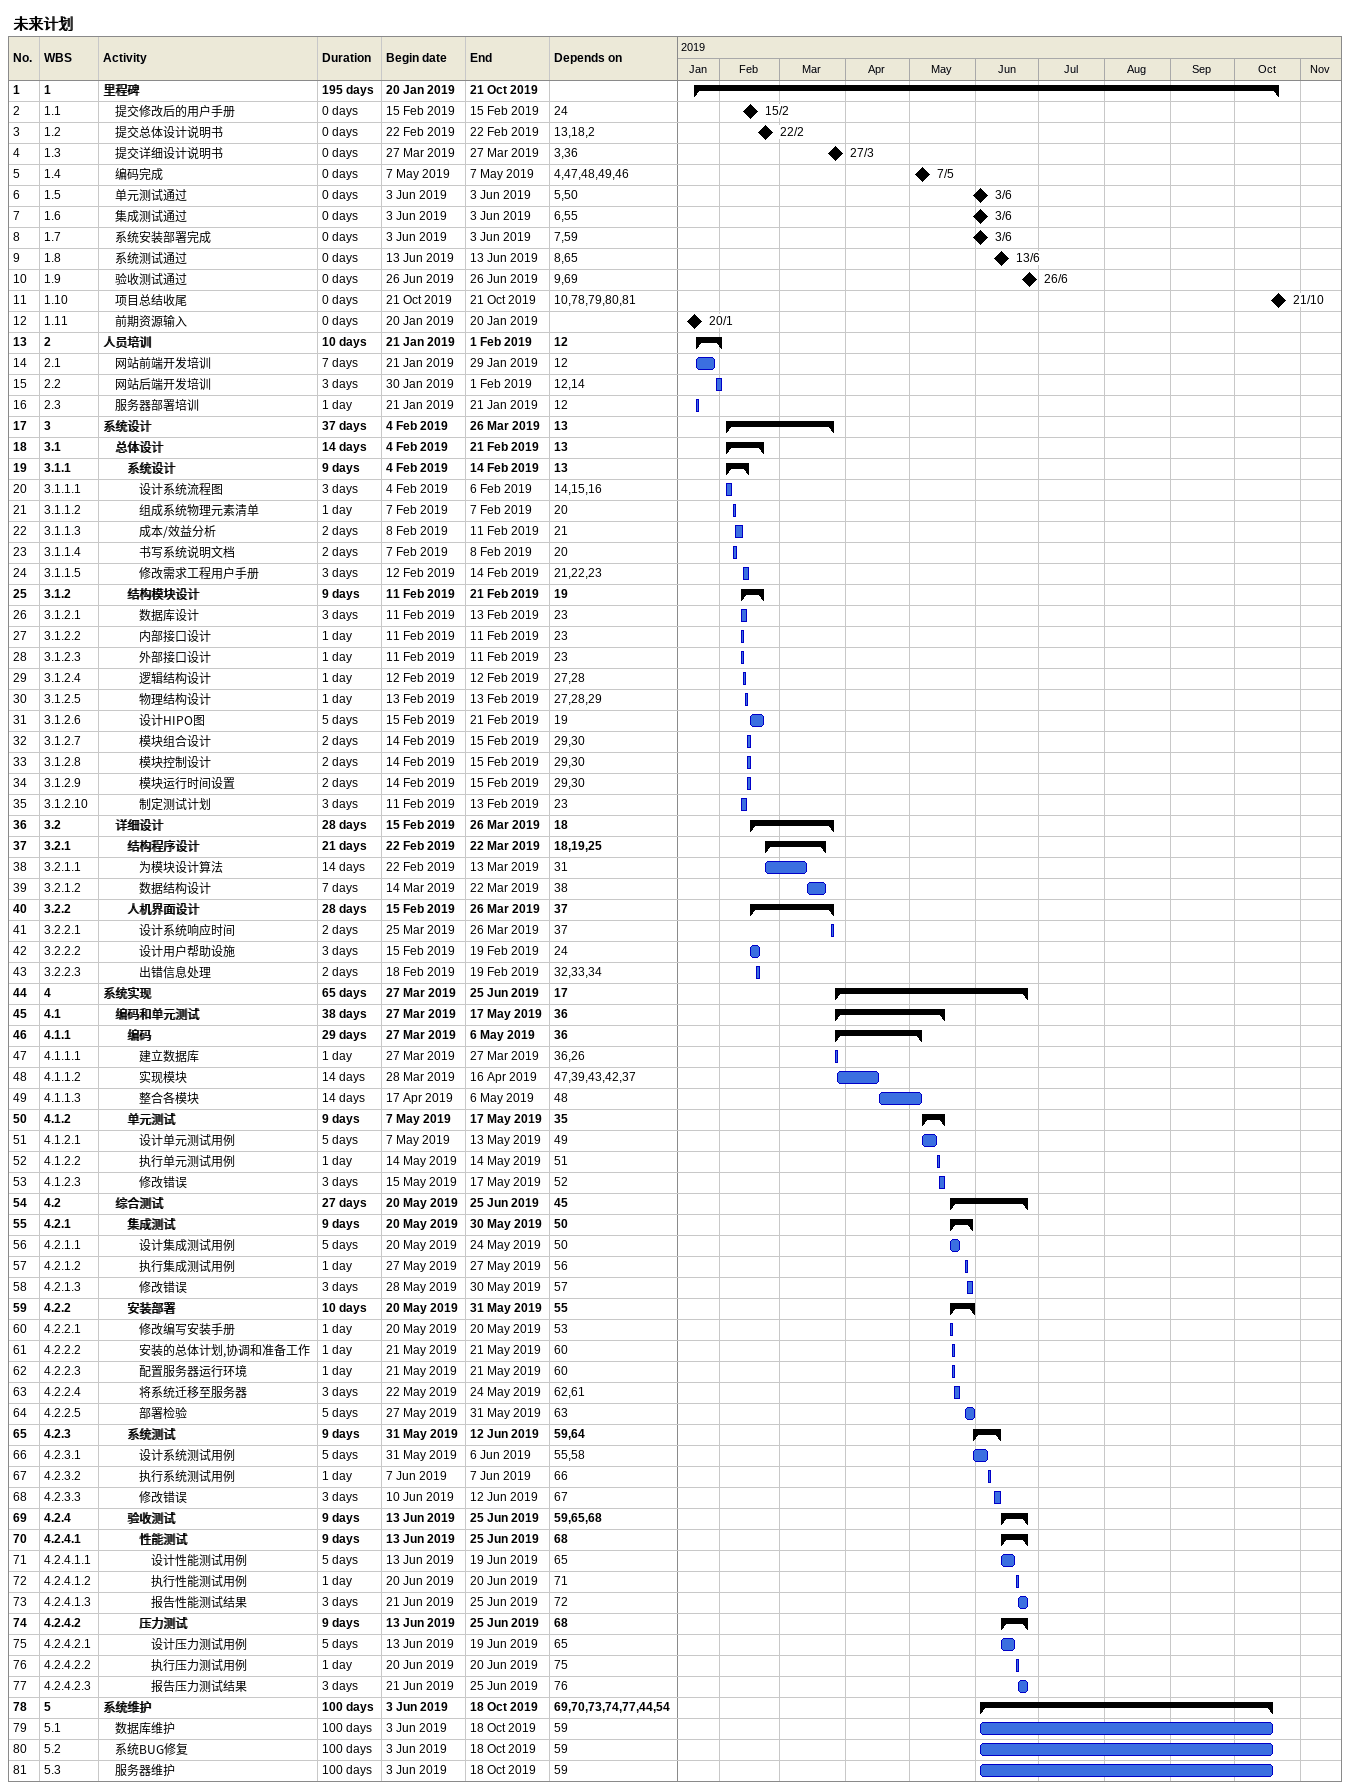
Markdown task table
未来计划

| ID | WBS | Task | Duration | Start | Finish | Predecessors |
|---|---|---|---|---|---|---|
| 1 | 1 | **里程碑** | 195d | 2019-01-20 | 2019-10-21 |  |
| 2 | 1.1 | 提交修改后的用户手册 | 0d | 2019-02-15 | 2019-02-15 | 24 |
| 3 | 1.2 | 提交总体设计说明书 | 0d | 2019-02-22 | 2019-02-22 | 13, 18, 2 |
| 4 | 1.3 | 提交详细设计说明书 | 0d | 2019-03-27 | 2019-03-27 | 3, 36 |
| 5 | 1.4 | 编码完成 | 0d | 2019-05-07 | 2019-05-07 | 4, 47, 48, 49, 46 |
| 6 | 1.5 | 单元测试通过 | 0d | 2019-06-03 | 2019-06-03 | 5, 50 |
| 7 | 1.6 | 集成测试通过 | 0d | 2019-06-03 | 2019-06-03 | 6, 55 |
| 8 | 1.7 | 系统安装部署完成 | 0d | 2019-06-03 | 2019-06-03 | 7, 59 |
| 9 | 1.8 | 系统测试通过 | 0d | 2019-06-13 | 2019-06-13 | 8, 65 |
| 10 | 1.9 | 验收测试通过 | 0d | 2019-06-26 | 2019-06-26 | 9, 69 |
| 11 | 1.10 | 项目总结收尾 | 0d | 2019-10-21 | 2019-10-21 | 10, 78, 79, 80, 81 |
| 12 | 1.11 | 前期资源输入 | 0d | 2019-01-20 | 2019-01-20 |  |
| 13 | 2 | **人员培训** | 10d | 2019-01-21 | 2019-02-01 | 12 |
| 14 | 2.1 | 网站前端开发培训 | 7d | 2019-01-21 | 2019-01-29 | 12 |
| 15 | 2.2 | 网站后端开发培训 | 3d | 2019-01-30 | 2019-02-01 | 12, 14 |
| 16 | 2.3 | 服务器部署培训 | 1d | 2019-01-21 | 2019-01-21 | 12 |
| 17 | 3 | **系统设计** | 37d | 2019-02-04 | 2019-03-26 | 13 |
| 18 | 3.1 | **总体设计** | 14d | 2019-02-04 | 2019-02-21 | 13 |
| 19 | 3.1.1 | **系统设计** | 9d | 2019-02-04 | 2019-02-14 | 13 |
| 20 | 3.1.1.1 | 设计系统流程图 | 3d | 2019-02-04 | 2019-02-06 | 14, 15, 16 |
| 21 | 3.1.1.2 | 组成系统物理元素清单 | 1d | 2019-02-07 | 2019-02-07 | 20 |
| 22 | 3.1.1.3 | 成本/效益分析 | 2d | 2019-02-08 | 2019-02-11 | 21 |
| 23 | 3.1.1.4 | 书写系统说明文档 | 2d | 2019-02-07 | 2019-02-08 | 20 |
| 24 | 3.1.1.5 | 修改需求工程用户手册 | 3d | 2019-02-12 | 2019-02-14 | 21, 22, 23 |
| 25 | 3.1.2 | **结构模块设计** | 9d | 2019-02-11 | 2019-02-21 | 19 |
| 26 | 3.1.2.1 | 数据库设计 | 3d | 2019-02-11 | 2019-02-13 | 23 |
| 27 | 3.1.2.2 | 内部接口设计 | 1d | 2019-02-11 | 2019-02-11 | 23 |
| 28 | 3.1.2.3 | 外部接口设计 | 1d | 2019-02-11 | 2019-02-11 | 23 |
| 29 | 3.1.2.4 | 逻辑结构设计 | 1d | 2019-02-12 | 2019-02-12 | 27, 28 |
| 30 | 3.1.2.5 | 物理结构设计 | 1d | 2019-02-13 | 2019-02-13 | 27, 28, 29 |
| 31 | 3.1.2.6 | 设计HIPO图 | 5d | 2019-02-15 | 2019-02-21 | 19 |
| 32 | 3.1.2.7 | 模块组合设计 | 2d | 2019-02-14 | 2019-02-15 | 29, 30 |
| 33 | 3.1.2.8 | 模块控制设计 | 2d | 2019-02-14 | 2019-02-15 | 29, 30 |
| 34 | 3.1.2.9 | 模块运行时间设置 | 2d | 2019-02-14 | 2019-02-15 | 29, 30 |
| 35 | 3.1.2.10 | 制定测试计划 | 3d | 2019-02-11 | 2019-02-13 | 23 |
| 36 | 3.2 | **详细设计** | 28d | 2019-02-15 | 2019-03-26 | 18 |
| 37 | 3.2.1 | **结构程序设计** | 21d | 2019-02-22 | 2019-03-22 | 18, 19, 25 |
| 38 | 3.2.1.1 | 为模块设计算法 | 14d | 2019-02-22 | 2019-03-13 | 31 |
| 39 | 3.2.1.2 | 数据结构设计 | 7d | 2019-03-14 | 2019-03-22 | 38 |
| 40 | 3.2.2 | **人机界面设计** | 28d | 2019-02-15 | 2019-03-26 | 37 |
| 41 | 3.2.2.1 | 设计系统响应时间 | 2d | 2019-03-25 | 2019-03-26 | 37 |
| 42 | 3.2.2.2 | 设计用户帮助设施 | 3d | 2019-02-15 | 2019-02-19 | 24 |
| 43 | 3.2.2.3 | 出错信息处理 | 2d | 2019-02-18 | 2019-02-19 | 32, 33, 34 |
| 44 | 4 | **系统实现** | 65d | 2019-03-27 | 2019-06-25 | 17 |
| 45 | 4.1 | **编码和单元测试** | 38d | 2019-03-27 | 2019-05-17 | 36 |
| 46 | 4.1.1 | **编码** | 29d | 2019-03-27 | 2019-05-06 | 36 |
| 47 | 4.1.1.1 | 建立数据库 | 1d | 2019-03-27 | 2019-03-27 | 36, 26 |
| 48 | 4.1.1.2 | 实现模块 | 14d | 2019-03-28 | 2019-04-16 | 47, 39, 43, 42, 37 |
| 49 | 4.1.1.3 | 整合各模块 | 14d | 2019-04-17 | 2019-05-06 | 48 |
| 50 | 4.1.2 | **单元测试** | 9d | 2019-05-07 | 2019-05-17 | 35 |
| 51 | 4.1.2.1 | 设计单元测试用例 | 5d | 2019-05-07 | 2019-05-13 | 49 |
| 52 | 4.1.2.2 | 执行单元测试用例 | 1d | 2019-05-14 | 2019-05-14 | 51 |
| 53 | 4.1.2.3 | 修改错误 | 3d | 2019-05-15 | 2019-05-17 | 52 |
| 54 | 4.2 | **综合测试** | 27d | 2019-05-20 | 2019-06-25 | 45 |
| 55 | 4.2.1 | **集成测试** | 9d | 2019-05-20 | 2019-05-30 | 50 |
| 56 | 4.2.1.1 | 设计集成测试用例 | 5d | 2019-05-20 | 2019-05-24 | 50 |
| 57 | 4.2.1.2 | 执行集成测试用例 | 1d | 2019-05-27 | 2019-05-27 | 56 |
| 58 | 4.2.1.3 | 修改错误 | 3d | 2019-05-28 | 2019-05-30 | 57 |
| 59 | 4.2.2 | **安装部署** | 10d | 2019-05-20 | 2019-05-31 | 55 |
| 60 | 4.2.2.1 | 修改编写安装手册 | 1d | 2019-05-20 | 2019-05-20 | 53 |
| 61 | 4.2.2.2 | 安装的总体计划,协调和准备工作 | 1d | 2019-05-21 | 2019-05-21 | 60 |
| 62 | 4.2.2.3 | 配置服务器运行环境 | 1d | 2019-05-21 | 2019-05-21 | 60 |
| 63 | 4.2.2.4 | 将系统迁移至服务器 | 3d | 2019-05-22 | 2019-05-24 | 62, 61 |
| 64 | 4.2.2.5 | 部署检验 | 5d | 2019-05-27 | 2019-05-31 | 63 |
| 65 | 4.2.3 | **系统测试** | 9d | 2019-05-31 | 2019-06-12 | 59, 64 |
| 66 | 4.2.3.1 | 设计系统测试用例 | 5d | 2019-05-31 | 2019-06-06 | 55, 58 |
| 67 | 4.2.3.2 | 执行系统测试用例 | 1d | 2019-06-07 | 2019-06-07 | 66 |
| 68 | 4.2.3.3 | 修改错误 | 3d | 2019-06-10 | 2019-06-12 | 67 |
| 69 | 4.2.4 | **验收测试** | 9d | 2019-06-13 | 2019-06-25 | 59, 65, 68 |
| 70 | 4.2.4.1 | **性能测试** | 9d | 2019-06-13 | 2019-06-25 | 68 |
| 71 | 4.2.4.1.1 | 设计性能测试用例 | 5d | 2019-06-13 | 2019-06-19 | 65 |
| 72 | 4.2.4.1.2 | 执行性能测试用例 | 1d | 2019-06-20 | 2019-06-20 | 71 |
| 73 | 4.2.4.1.3 | 报告性能测试结果 | 3d | 2019-06-21 | 2019-06-25 | 72 |
| 74 | 4.2.4.2 | **压力测试** | 9d | 2019-06-13 | 2019-06-25 | 68 |
| 75 | 4.2.4.2.1 | 设计压力测试用例 | 5d | 2019-06-13 | 2019-06-19 | 65 |
| 76 | 4.2.4.2.2 | 执行压力测试用例 | 1d | 2019-06-20 | 2019-06-20 | 75 |
| 77 | 4.2.4.2.3 | 报告压力测试结果 | 3d | 2019-06-21 | 2019-06-25 | 76 |
| 78 | 5 | **系统维护** | 100d | 2019-06-03 | 2019-10-18 | 69, 70, 73, 74, 77, 44, 54 |
| 79 | 5.1 | 数据库维护 | 100d | 2019-06-03 | 2019-10-18 | 59 |
| 80 | 5.2 | 系统BUG修复 | 100d | 2019-06-03 | 2019-10-18 | 59 |
| 81 | 5.3 | 服务器维护 | 100d | 2019-06-03 | 2019-10-18 | 59 |
